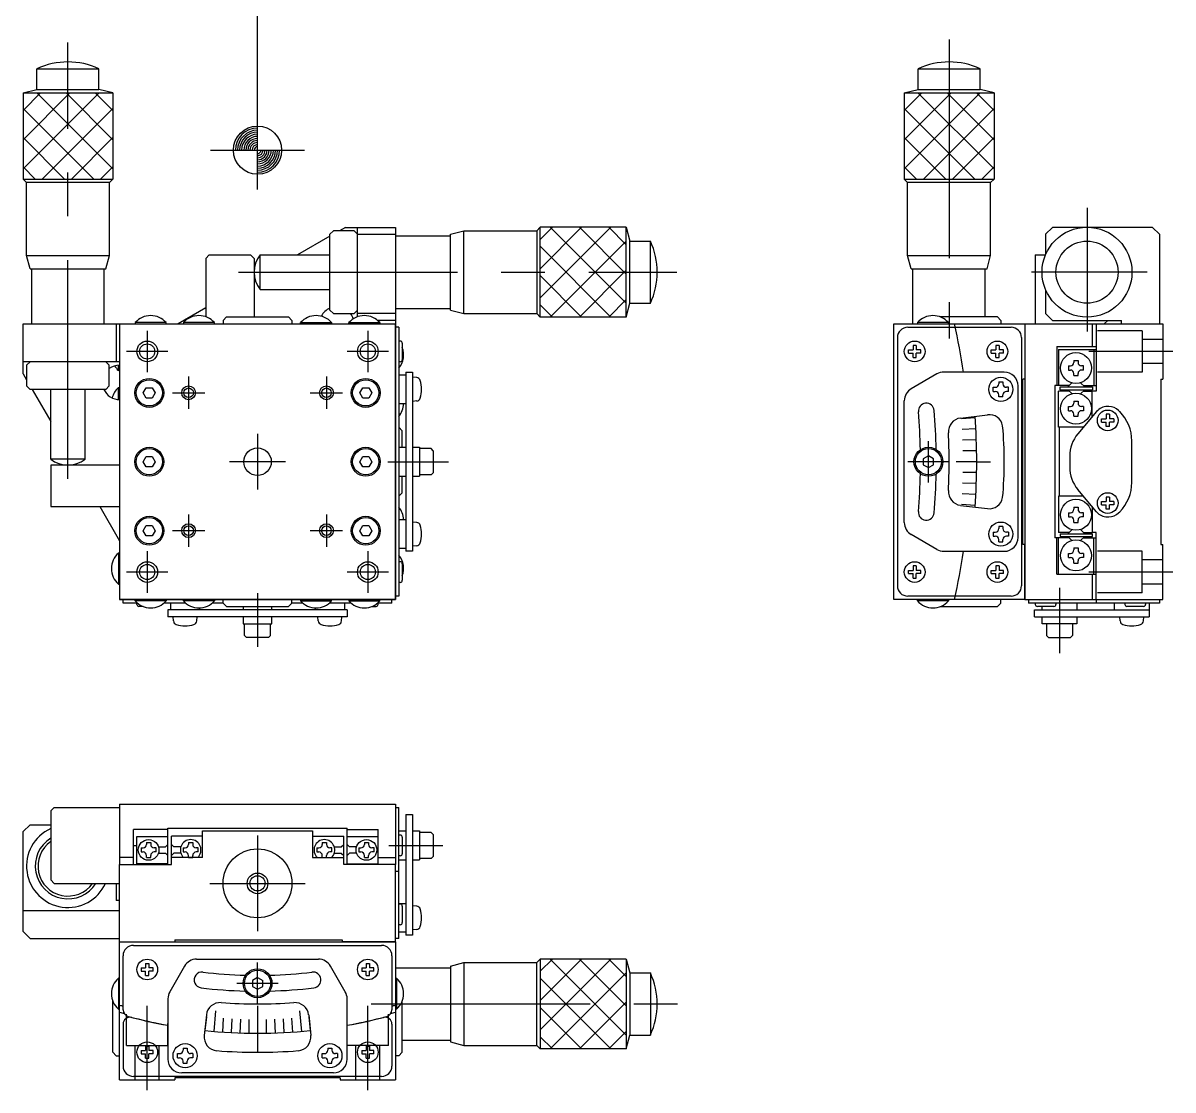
# Model space of a CAD drawing. Extents: x 361 to 615, y 544 to 782.
# Drawn here: x 447.9 to 614.8, y 544.5 to 699.3 of the extents above; entities that cross this region are included whole.
import ezdxf

# ---------------------------------------------------------------- set-up
doc = ezdxf.new("R2010")
doc.units = 0
doc.linetypes.add('CENTER', pattern=[50.8, 31.75, -6.35, 6.35, -6.35])
doc.linetypes.add('DASHED', pattern=[19.05, 12.7, -6.35])
doc.layers.get('0').update_dxf_attribs({"linetype": 'CONTINUOUS'})
doc.layers.add('CENTER', color=1, linetype='CENTER')

msp = doc.modelspace()

# ---------------------------------------------------------------- linework, layer by layer
at = {"color": 7, "linetype": 'CONTINUOUS'}
for p, q in [((449.96, 692.63), (458.96, 692.63)), ((449.96, 689.63), (449.96, 692.63)), ((458.96, 689.63), (458.96, 692.63)), ((577.79, 692.63), (586.79, 692.63)), ((577.79, 689.63), (577.79, 692.63)), ((586.79, 689.63), (586.79, 692.63)), ((447.94, 689.13), (449.96, 689.63)), ((447.94, 689.13), (460.98, 689.13)), ((447.94, 689.13), (447.94, 676.63)), ((449.96, 689.63), (458.96, 689.63)), ((460.98, 689.13), (458.96, 689.63)), ((460.98, 689.13), (460.98, 676.63)), ((575.77, 689.13), (577.79, 689.63)), ((575.77, 689.13), (588.81, 689.13)), ((575.77, 689.13), (575.77, 676.63)), ((577.79, 689.63), (586.79, 689.63)), ((588.81, 689.13), (586.79, 689.63)), ((588.81, 689.13), (588.81, 676.63)), ((447.94, 676.63), (460.98, 676.63)), ((447.94, 676.63), (448.44, 676.13)), ((460.48, 676.13), (448.44, 676.13)), ((448.44, 665.57), (448.44, 676.13)), ((460.98, 676.63), (460.48, 676.13)), ((460.48, 665.57), (460.48, 676.13)), ((575.77, 676.63), (588.81, 676.63)), ((575.77, 676.63), (576.27, 676.13)), ((588.31, 676.13), (576.27, 676.13)), ((576.27, 665.57), (576.27, 676.13)), ((588.81, 676.63), (588.31, 676.13)), ((588.31, 665.57), (588.31, 676.13)), ((492.46, 668.63), (492.96, 669.13)), ((495.96, 669.13), (492.96, 669.13)), ((494.71, 669.63), (493.84, 669.13)), ((494.71, 669.63), (501.96, 669.63)), ((495.96, 669.13), (496.46, 668.63)), ((496.46, 656.66), (496.46, 669.63)), ((501.96, 669.63), (501.96, 615.63)), ((509.96, 668.63), (511.89, 669.15)), ((511.89, 669.15), (522.46, 669.15)), ((511.89, 657.12), (511.89, 669.12)), ((522.96, 669.65), (522.46, 669.15)), ((522.46, 669.15), (522.46, 657.12)), ((535.46, 669.65), (522.96, 669.65)), ((535.46, 669.65), (535.96, 667.63)), ((596.29, 668.63), (597.29, 669.63)), ((611.79, 669.63), (597.29, 669.63)), ((611.79, 669.63), (612.79, 668.63)), ((492.46, 668.34), (487.78, 665.63)), ((492.46, 657.63), (492.46, 668.63)), ((496.46, 668.63), (501.96, 668.63)), ((501.96, 668.38), (509.96, 668.38)), ((509.96, 657.63), (509.96, 668.63)), ((535.96, 658.63), (535.96, 667.63)), ((535.96, 667.63), (538.96, 667.63)), ((596.29, 668.63), (596.29, 665.68)), ((612.79, 668.63), (612.79, 655.63)), ((474.96, 665.63), (474.46, 665.13)), ((474.96, 665.63), (480.96, 665.63)), ((481.46, 665.13), (480.96, 665.63)), ((482.33, 665.63), (492.46, 665.63)), ((594.79, 665.63), (596.27, 665.63)), ((594.79, 665.63), (594.79, 655.63)), ((448.44, 665.57), (460.48, 665.57)), ((448.96, 663.63), (448.44, 665.57)), ((459.96, 663.63), (460.48, 665.57)), ((474.46, 665.13), (474.46, 656.66)), ((481.46, 665.13), (481.46, 656.63)), ((576.27, 665.57), (588.27, 665.57)), ((576.79, 663.63), (576.27, 665.57)), ((587.79, 663.63), (588.31, 665.57)), ((448.96, 663.63), (459.96, 663.63)), ((449.21, 655.63), (449.21, 663.63)), ((459.71, 655.63), (459.71, 663.63)), ((576.79, 663.63), (587.79, 663.63)), ((577.04, 655.63), (577.04, 663.63)), ((587.54, 656.63), (587.54, 663.63)), ((481.6, 662.07), (481.46, 661.99)), ((482.33, 660.63), (492.46, 660.63)), ((596.29, 660.59), (596.29, 657.13)), ((474.46, 657.94), (470.46, 655.63)), ((492.46, 657.63), (492.96, 657.13)), ((496.46, 657.63), (495.96, 657.13)), ((501.96, 657.88), (509.96, 657.88)), ((509.96, 657.63), (511.89, 657.12)), ((535.46, 656.62), (535.96, 658.63)), ((535.96, 658.63), (538.96, 658.63)), ((447.96, 648.38), (447.96, 655.63)), ((447.96, 655.63), (501.96, 655.63)), ((461.46, 655.63), (461.46, 650.13)), ((461.96, 655.63), (461.96, 615.63)), ((461.96, 655.63), (461.96, 615.63)), ((461.96, 655.63), (501.96, 655.63)), ((468.71, 655.82), (464.21, 655.82)), ((464.21, 655.82), (464.21, 655.63)), ((468.71, 655.63), (468.71, 655.82)), ((471.21, 655.82), (471.21, 655.63)), ((475.71, 655.82), (471.21, 655.82)), ((475.71, 655.63), (475.71, 655.82)), ((477.46, 656.63), (476.96, 656.13)), ((476.96, 656.13), (476.96, 655.63)), ((477.46, 656.63), (486.46, 656.63)), ((486.96, 656.13), (486.46, 656.63)), ((486.96, 656.13), (486.96, 655.63)), ((488.21, 655.82), (492.71, 655.82)), ((488.21, 655.63), (488.21, 655.82)), ((492.71, 655.82), (492.71, 655.63)), ((492.96, 657.13), (495.96, 657.13)), ((495.21, 655.63), (495.21, 655.82)), ((495.21, 655.82), (499.71, 655.82)), ((501.96, 657.13), (496.46, 657.13)), ((501.96, 656.13), (499.38, 656.13)), ((499.71, 655.82), (499.71, 655.63)), ((501.96, 615.63), (501.96, 655.63)), ((511.89, 657.12), (522.46, 657.12)), ((522.96, 656.62), (522.46, 657.12)), ((535.46, 656.62), (522.96, 656.62)), ((574.29, 615.63), (574.29, 655.63)), ((574.29, 655.63), (593.29, 655.63)), ((582.19, 655.82), (577.69, 655.82)), ((577.69, 655.82), (577.69, 655.63)), ((589.29, 656.63), (581.02, 656.63)), ((582.19, 655.63), (582.19, 655.82)), ((589.79, 656.13), (589.29, 656.63)), ((589.79, 656.13), (589.79, 655.63)), ((593.29, 655.63), (593.29, 647.62)), ((593.29, 655.63), (613.29, 655.63)), ((593.29, 655.63), (593.29, 615.63)), ((596.29, 657.13), (597.29, 656.13)), ((597.29, 656.13), (607.29, 656.13)), ((603.05, 655.63), (603.05, 652.33)), ((603.6, 655.63), (603.6, 645.88)), ((605.29, 656.13), (604.79, 655.63)), ((607.29, 655.63), (607.29, 656.13)), ((613.29, 655.63), (613.29, 647.63)), ((502.46, 655.13), (501.96, 655.13)), ((502.46, 655.13), (502.46, 616.13)), ((576.29, 655.13), (591.29, 655.13)), ((502.66, 653.13), (502.46, 653.13)), ((502.96, 652.83), (502.96, 650.43)), ((574.79, 653.63), (574.79, 617.63)), ((577.53, 652.51), (577.05, 652.51)), ((577.05, 652.51), (577.05, 651.87)), ((577.53, 652.51), (577.53, 651.87)), ((589.53, 652.51), (589.05, 652.51)), ((589.05, 652.51), (589.05, 651.87)), ((589.53, 652.51), (589.53, 651.87)), ((592.79, 653.63), (592.79, 617.63)), ((597.92, 652.33), (597.92, 646.68)), ((597.92, 652.33), (603.6, 652.33)), ((576.41, 651.39), (576.41, 651.87)), ((576.41, 651.87), (577.05, 651.87)), ((576.41, 651.39), (577.05, 651.39)), ((577.05, 650.75), (577.05, 651.39)), ((577.05, 650.75), (577.53, 650.75)), ((578.17, 651.87), (577.53, 651.87)), ((577.53, 650.75), (577.53, 651.39)), ((578.17, 651.39), (577.53, 651.39)), ((578.17, 651.39), (578.17, 651.87)), ((588.41, 651.39), (588.41, 651.87)), ((588.41, 651.87), (589.05, 651.87)), ((588.41, 651.39), (589.05, 651.39)), ((589.05, 650.75), (589.05, 651.39)), ((589.05, 650.75), (589.53, 650.75)), ((590.17, 651.87), (589.53, 651.87)), ((589.53, 650.75), (589.53, 651.39)), ((590.17, 651.39), (589.53, 651.39)), ((590.17, 651.39), (590.17, 651.87)), ((598.15, 651.93), (598.15, 646.68)), ((598.15, 651.93), (603.6, 651.93)), ((603.27, 651.93), (603.27, 646.68)), ((461.96, 650.13), (447.96, 650.13)), ((448.46, 649.63), (448.96, 650.13)), ((448.46, 649.63), (448.46, 646.63)), ((459.96, 650.13), (460.46, 649.63)), ((460.46, 646.63), (460.46, 649.63)), ((461.77, 648.88), (461.77, 649.63)), ((502.66, 650.13), (502.46, 650.13)), ((599.59, 649.53), (599.59, 648.93)), ((599.59, 649.53), (599.89, 649.53)), ((600.39, 650.33), (600.99, 650.33)), ((600.39, 650.33), (600.39, 650.03)), ((600.99, 650.33), (600.99, 650.03)), ((601.79, 649.53), (601.49, 649.53)), ((601.79, 648.93), (601.79, 649.53)), ((447.96, 648.38), (448.46, 647.52)), ((461.96, 648.88), (461.77, 648.88)), ((502.46, 648.23), (503.46, 648.23)), ((503.46, 648.63), (504.46, 648.63)), ((503.46, 648.63), (503.46, 622.63)), ((504.46, 648.63), (504.46, 622.63)), ((505.06, 647.83), (504.46, 647.88)), ((580.52, 648.37), (576.79, 646.21)), ((590.29, 648.63), (581.52, 648.63)), ((592.99, 623.63), (592.99, 647.63)), ((593.29, 647.62), (592.99, 647.62)), ((599.59, 648.93), (599.89, 648.93)), ((600.39, 648.13), (600.39, 648.43)), ((600.39, 648.13), (600.99, 648.13)), ((600.99, 648.13), (600.99, 648.43)), ((601.79, 648.93), (601.49, 648.93)), ((612.99, 647.63), (613.29, 647.63)), ((612.99, 647.63), (612.99, 623.63)), ((448.96, 646.13), (448.46, 646.63)), ((459.96, 646.13), (448.96, 646.13)), ((449.26, 646.13), (451.96, 641.46)), ((451.96, 636.01), (451.96, 646.13)), ((456.96, 636.01), (456.96, 646.13)), ((459.96, 646.13), (460.46, 646.63)), ((461.77, 644.64), (461.77, 646.38)), ((461.77, 646.38), (461.96, 646.38)), ((465.39, 645.62), (465.82, 646.37)), ((465.82, 644.87), (465.39, 645.62)), ((465.82, 646.37), (466.69, 646.37)), ((466.69, 646.37), (467.12, 645.62)), ((467.12, 645.62), (466.69, 644.87)), ((496.79, 645.62), (497.22, 646.37)), ((497.22, 644.87), (496.79, 645.62)), ((497.22, 646.37), (498.09, 646.37)), ((498.09, 646.37), (498.52, 645.62)), ((498.52, 645.62), (498.09, 644.87)), ((588.69, 645.83), (588.69, 646.43)), ((588.69, 646.43), (588.99, 646.43)), ((588.69, 645.83), (588.99, 645.83)), ((589.49, 647.23), (590.09, 647.23)), ((589.49, 647.23), (589.49, 646.93)), ((590.09, 647.23), (590.09, 646.93)), ((590.89, 646.43), (590.59, 646.43)), ((590.89, 645.83), (590.59, 645.83)), ((590.89, 645.83), (590.89, 646.43)), ((592.29, 624.63), (592.29, 646.63)), ((597.61, 646.68), (597.61, 624.58)), ((598.15, 646.68), (597.61, 646.68)), ((599.73, 646.68), (598.15, 646.68)), ((598.15, 640.63), (598.15, 645.88)), ((599.73, 645.88), (598.15, 645.88)), ((598.4, 646.08), (598.4, 646.48)), ((598.4, 646.48), (603.1, 646.48)), ((598.4, 646.08), (603.1, 646.08)), ((599.53, 646.48), (600.11, 647.06)), ((599.53, 646.08), (600.11, 645.51)), ((601.36, 647.09), (601.96, 646.48)), ((601.96, 646.08), (601.36, 645.48)), ((601.76, 646.68), (603.6, 646.68)), ((601.76, 645.88), (603.05, 645.88)), ((603.05, 642.16), (603.05, 645.88)), ((603.6, 645.88), (603.05, 645.88)), ((603.1, 646.48), (603.1, 646.08)), ((466.69, 644.87), (465.82, 644.87)), ((498.09, 644.87), (497.22, 644.87)), ((503.46, 644.03), (502.46, 644.03)), ((505.05, 644.44), (504.46, 644.38)), ((575.79, 626.79), (575.79, 644.48)), ((589.49, 645.03), (589.49, 645.33)), ((590.09, 645.03), (589.49, 645.03)), ((590.09, 645.03), (590.09, 645.33)), ((600.39, 644.43), (600.99, 644.43)), ((600.39, 644.43), (600.39, 644.13)), ((600.99, 644.43), (600.99, 644.13)), ((583.94, 641.97), (587.84, 642.45)), ((599.59, 643.03), (599.59, 643.63)), ((599.59, 643.63), (599.89, 643.63)), ((599.59, 643.03), (599.89, 643.03)), ((600.39, 642.23), (600.39, 642.53)), ((603.69, 642.92), (600.96, 639.67)), ((600.99, 642.23), (600.99, 642.53)), ((601.79, 643.63), (601.49, 643.63)), ((601.79, 643.03), (601.49, 643.03)), ((601.79, 643.63), (601.79, 643.03)), ((605.53, 642.51), (605.05, 642.51)), ((605.05, 642.51), (605.05, 641.87)), ((605.46, 643.63), (605.22, 643.63)), ((605.53, 642.51), (605.53, 641.87)), ((607.03, 642.89), (606.87, 643.05)), ((502.46, 640.63), (502.96, 640.13)), ((601.77, 640.63), (598.15, 640.63)), ((598.29, 630.63), (598.29, 640.63)), ((600.39, 642.23), (600.99, 642.23)), ((604.41, 641.39), (604.41, 641.87)), ((604.41, 641.87), (605.05, 641.87)), ((604.41, 641.39), (605.05, 641.39)), ((605.05, 640.75), (605.05, 641.39)), ((605.53, 640.75), (605.05, 640.75)), ((606.17, 641.87), (605.53, 641.87)), ((606.17, 641.39), (605.53, 641.39)), ((605.53, 640.75), (605.53, 641.39)), ((606.17, 641.87), (606.17, 641.39)), ((502.96, 637.73), (502.96, 640.13)), ((502.46, 637.73), (503.46, 637.73)), ((504.46, 637.73), (505.46, 637.73)), ((505.46, 637.73), (505.46, 633.53)), ((507.16, 637.53), (505.46, 637.53)), ((507.46, 637.23), (507.16, 637.53)), ((608.79, 632.62), (608.79, 638.65)), ((465.39, 635.63), (465.82, 636.38)), ((465.82, 634.88), (465.39, 635.63)), ((465.82, 636.38), (466.69, 636.38)), ((466.69, 636.38), (467.12, 635.63)), ((467.12, 635.63), (466.69, 634.88)), ((496.79, 635.63), (497.22, 636.38)), ((497.22, 634.88), (496.79, 635.63)), ((497.22, 636.38), (498.09, 636.38)), ((498.09, 636.38), (498.52, 635.63)), ((498.52, 635.63), (498.09, 634.88)), ((507.46, 637.23), (507.46, 634.03)), ((579.29, 636.5), (578.54, 636.07)), ((578.54, 636.07), (578.54, 635.2)), ((580.04, 636.07), (579.29, 636.5)), ((580.04, 635.2), (580.04, 636.07)), ((599.79, 636.45), (599.79, 634.82)), ((451.96, 635.13), (451.96, 629.12)), ((461.96, 635.12), (451.96, 635.12)), ((466.69, 634.88), (465.82, 634.88)), ((498.09, 634.88), (497.22, 634.88)), ((507.16, 633.73), (507.46, 634.03)), ((578.54, 635.2), (579.29, 634.77)), ((579.29, 634.77), (580.04, 635.2)), ((502.46, 633.53), (503.46, 633.53)), ((502.96, 631.13), (502.96, 633.53)), ((504.46, 633.53), (505.46, 633.53)), ((507.16, 633.73), (505.46, 633.73)), ((502.96, 631.13), (502.46, 630.63)), ((598.15, 630.63), (598.15, 625.38)), ((601.77, 630.63), (598.15, 630.63)), ((603.69, 628.35), (600.96, 631.6)), ((451.96, 629.12), (461.96, 629.12)), ((459.08, 629.12), (461.96, 624.13)), ((583.94, 629.3), (587.84, 628.82)), ((600.39, 629.03), (600.99, 629.03)), ((600.39, 629.03), (600.39, 628.73)), ((600.99, 629.03), (600.99, 628.73)), ((603.05, 629.11), (603.05, 625.38)), ((604.41, 629.39), (604.41, 629.87)), ((604.41, 629.87), (605.05, 629.87)), ((604.41, 629.39), (605.05, 629.39)), ((605.53, 630.51), (605.05, 630.51)), ((605.05, 630.51), (605.05, 629.87)), ((605.05, 628.75), (605.05, 629.39)), ((605.53, 630.51), (605.53, 629.87)), ((606.17, 629.87), (605.53, 629.87)), ((606.17, 629.39), (605.53, 629.39)), ((605.53, 628.75), (605.53, 629.39)), ((606.17, 629.87), (606.17, 629.39)), ((599.59, 628.23), (599.59, 627.63)), ((599.59, 628.23), (599.89, 628.23)), ((599.59, 627.63), (599.89, 627.63)), ((601.79, 628.23), (601.49, 628.23)), ((601.79, 627.63), (601.49, 627.63)), ((601.79, 627.63), (601.79, 628.23)), ((605.53, 628.75), (605.05, 628.75)), ((605.22, 627.63), (605.46, 627.63)), ((606.87, 628.22), (607.03, 628.38)), ((465.39, 625.62), (465.82, 626.37)), ((465.82, 624.87), (465.39, 625.62)), ((465.82, 626.37), (466.69, 626.37)), ((466.69, 626.37), (467.12, 625.62)), ((467.12, 625.62), (466.69, 624.87)), ((496.79, 625.62), (497.22, 626.37)), ((497.22, 624.87), (496.79, 625.62)), ((497.22, 626.37), (498.09, 626.37)), ((498.09, 626.37), (498.52, 625.62)), ((498.52, 625.62), (498.09, 624.87)), ((502.46, 627.23), (503.46, 627.23)), ((505.06, 626.83), (504.46, 626.88)), ((590.09, 626.23), (589.49, 626.23)), ((589.49, 626.23), (589.49, 625.93)), ((590.09, 626.23), (590.09, 625.93)), ((599.53, 625.18), (600.11, 625.76)), ((600.39, 626.83), (600.39, 627.13)), ((600.39, 626.83), (600.99, 626.83)), ((600.99, 626.83), (600.99, 627.13)), ((601.96, 625.18), (601.36, 625.79)), ((466.69, 624.87), (465.82, 624.87)), ((498.09, 624.87), (497.22, 624.87)), ((580.52, 622.9), (576.79, 625.06)), ((588.69, 625.43), (588.69, 624.83)), ((588.69, 625.43), (588.99, 625.43)), ((588.69, 624.83), (588.99, 624.83)), ((589.49, 624.03), (589.49, 624.33)), ((589.49, 624.03), (590.09, 624.03)), ((590.09, 624.03), (590.09, 624.33)), ((590.89, 625.43), (590.59, 625.43)), ((590.89, 624.83), (590.59, 624.83)), ((590.89, 625.43), (590.89, 624.83)), ((598.15, 624.58), (597.61, 624.58)), ((597.92, 619.33), (597.92, 624.58)), ((599.73, 625.38), (598.15, 625.38)), ((598.15, 619.33), (598.15, 624.58)), ((599.73, 624.58), (598.15, 624.58)), ((598.4, 625.18), (598.4, 624.78)), ((598.4, 625.18), (603.1, 625.18)), ((598.4, 624.78), (603.1, 624.78)), ((599.53, 624.78), (600.11, 624.21)), ((601.36, 624.18), (601.96, 624.78)), ((601.76, 625.38), (603.05, 625.38)), ((601.76, 624.58), (603.6, 624.58)), ((603.6, 625.38), (603.05, 625.38)), ((603.1, 624.78), (603.1, 625.18)), ((603.27, 619.33), (603.27, 624.58)), ((603.6, 615.63), (603.6, 625.38)), ((461.96, 622.38), (461.77, 622.38)), ((461.77, 622.38), (461.77, 617.88)), ((503.46, 623.03), (502.46, 623.03)), ((504.46, 622.63), (503.46, 622.63)), ((505.05, 623.44), (504.46, 623.38)), ((581.52, 622.63), (590.29, 622.63)), ((593.29, 623.62), (592.99, 623.62)), ((593.29, 615.63), (593.29, 623.62)), ((599.59, 621.73), (599.59, 622.33)), ((599.59, 622.33), (599.89, 622.33)), ((600.39, 623.13), (600.99, 623.13)), ((600.39, 623.13), (600.39, 622.83)), ((600.99, 623.13), (600.99, 622.83)), ((601.79, 622.33), (601.49, 622.33)), ((601.79, 622.33), (601.79, 621.73)), ((612.99, 623.63), (613.29, 623.63)), ((613.29, 615.63), (613.29, 623.63)), ((502.66, 621.13), (502.46, 621.13)), ((502.96, 620.83), (502.96, 618.43)), ((599.59, 621.73), (599.89, 621.73)), ((600.39, 620.93), (600.39, 621.23)), ((600.39, 620.93), (600.99, 620.93)), ((600.99, 620.93), (600.99, 621.23)), ((601.79, 621.73), (601.49, 621.73)), ((576.41, 619.39), (576.41, 619.87)), ((576.41, 619.87), (577.05, 619.87)), ((576.41, 619.39), (577.05, 619.39)), ((577.53, 620.51), (577.05, 620.51)), ((577.05, 620.51), (577.05, 619.87)), ((577.05, 618.75), (577.05, 619.39)), ((577.53, 620.51), (577.53, 619.87)), ((578.17, 619.87), (577.53, 619.87)), ((577.53, 618.75), (577.53, 619.39)), ((578.17, 619.39), (577.53, 619.39)), ((578.17, 619.39), (578.17, 619.87)), ((588.41, 619.39), (588.41, 619.87)), ((588.41, 619.87), (589.05, 619.87)), ((588.41, 619.39), (589.05, 619.39)), ((589.53, 620.51), (589.05, 620.51)), ((589.05, 620.51), (589.05, 619.87)), ((589.05, 618.75), (589.05, 619.39)), ((589.53, 620.51), (589.53, 619.87)), ((590.17, 619.87), (589.53, 619.87)), ((589.53, 618.75), (589.53, 619.39)), ((590.17, 619.39), (589.53, 619.39)), ((590.17, 619.39), (590.17, 619.87)), ((597.92, 619.33), (603.6, 619.33)), ((603.05, 619.33), (603.05, 615.63)), ((461.77, 617.88), (461.96, 617.88)), ((502.66, 618.13), (502.46, 618.13)), ((577.05, 618.75), (577.53, 618.75)), ((589.05, 618.75), (589.53, 618.75)), ((461.96, 615.63), (501.96, 615.63)), ((501.96, 615.63), (461.96, 615.63)), ((462.46, 615.13), (462.46, 615.63)), ((464.21, 615.45), (464.21, 615.63)), ((468.71, 615.63), (468.71, 615.45)), ((471.21, 615.45), (471.21, 615.63)), ((475.71, 615.63), (475.71, 615.45)), ((476.96, 615.13), (476.96, 615.63)), ((486.96, 615.13), (486.96, 615.63)), ((488.21, 615.63), (488.21, 615.45)), ((492.71, 615.45), (492.71, 615.63)), ((495.21, 615.63), (495.21, 615.45)), ((499.71, 615.45), (499.71, 615.63)), ((501.46, 615.13), (501.46, 615.63)), ((502.46, 616.13), (501.96, 616.13)), ((593.29, 615.63), (574.29, 615.63)), ((591.29, 616.13), (576.29, 616.13)), ((577.69, 615.45), (577.69, 615.63)), ((582.19, 615.63), (582.19, 615.45)), ((589.79, 615.13), (589.79, 615.63)), ((593.29, 615.63), (613.29, 615.63)), ((593.79, 615.63), (593.79, 615.13)), ((603.69, 615.13), (603.69, 615.63)), ((612.79, 615.63), (612.79, 615.13)), ((464.53, 615.13), (462.46, 615.13)), ((468.71, 615.45), (464.21, 615.45)), ((464.46, 614.93), (464.46, 615.13)), ((465.38, 614.63), (464.76, 614.63)), ((471.53, 615.13), (468.38, 615.13)), ((494.96, 614.13), (468.96, 614.13)), ((468.96, 614.13), (468.96, 613.13)), ((469.36, 615.13), (469.36, 614.13)), ((475.71, 615.45), (471.21, 615.45)), ((473.56, 614.13), (473.56, 614.44)), ((476.96, 615.13), (475.38, 615.13)), ((477.46, 614.63), (476.96, 615.13)), ((477.46, 614.63), (481.96, 614.63)), ((479.86, 614.63), (479.86, 614.13)), ((481.96, 614.63), (486.46, 614.63)), ((484.06, 614.13), (484.06, 614.63)), ((486.96, 615.13), (486.46, 614.63)), ((488.53, 615.13), (486.96, 615.13)), ((488.21, 615.45), (492.71, 615.45)), ((490.36, 614.13), (490.36, 614.43)), ((495.53, 615.13), (492.38, 615.13)), ((494.56, 615.13), (494.56, 614.13)), ((494.96, 614.13), (494.96, 613.13)), ((495.21, 615.45), (499.71, 615.45)), ((498.53, 614.63), (499.16, 614.63)), ((501.46, 615.13), (499.38, 615.13)), ((499.46, 614.93), (499.46, 615.13)), ((582.19, 615.45), (577.69, 615.45)), ((581.02, 614.63), (589.29, 614.63)), ((589.79, 615.13), (589.29, 614.63)), ((612.79, 615.13), (593.79, 615.13)), ((594.69, 613.13), (594.69, 614.13)), ((594.69, 614.13), (611.29, 614.13)), ((594.79, 615.13), (594.79, 614.93)), ((597.49, 614.63), (595.09, 614.63)), ((595.79, 614.13), (595.79, 614.63)), ((597.79, 615.13), (597.79, 614.93)), ((600.79, 615.13), (600.79, 614.13)), ((606.29, 614.13), (606.29, 615.13)), ((607.79, 615.13), (607.79, 614.93)), ((610.49, 614.63), (608.09, 614.63)), ((610.79, 615.13), (610.79, 614.93)), ((611.29, 615.13), (611.29, 614.13)), ((611.29, 614.13), (611.29, 613.13)), ((494.96, 613.13), (468.96, 613.13)), ((469.76, 612.53), (469.71, 613.13)), ((473.16, 612.54), (473.21, 613.13)), ((479.86, 613.13), (479.86, 612.13)), ((484.06, 612.13), (484.06, 613.13)), ((490.76, 612.54), (490.71, 613.13)), ((494.15, 612.53), (494.21, 613.13)), ((594.69, 613.13), (611.29, 613.13)), ((595.79, 612.13), (595.79, 613.13)), ((600.79, 613.13), (600.79, 612.13)), ((607.09, 612.53), (607.04, 613.13)), ((610.49, 612.54), (610.54, 613.13)), ((479.86, 612.13), (484.06, 612.13)), ((480.06, 610.43), (480.06, 612.13)), ((483.86, 610.43), (483.86, 612.13)), ((600.79, 612.13), (595.79, 612.13)), ((596.39, 612.13), (596.39, 610.43)), ((600.19, 612.13), (600.19, 610.43)), ((480.06, 610.43), (480.36, 610.13)), ((483.56, 610.13), (480.36, 610.13)), ((483.56, 610.13), (483.86, 610.43)), ((596.69, 610.13), (596.39, 610.43)), ((596.69, 610.13), (599.89, 610.13)), ((600.19, 610.43), (599.89, 610.13)), ((461.96, 585.96), (501.96, 585.96)), ((461.96, 585.96), (461.96, 577.18)), ((501.96, 585.96), (501.96, 577.18)), ((452.46, 585.46), (451.96, 584.96)), ((451.96, 584.96), (451.96, 574.96)), ((452.46, 585.46), (461.96, 585.46)), ((501.96, 585.46), (502.46, 585.46)), ((502.46, 566.46), (502.46, 585.46)), ((503.46, 584.46), (503.46, 566.96)), ((503.46, 584.46), (504.46, 584.46)), ((504.46, 584.46), (504.46, 566.96)), ((448.96, 582.96), (447.96, 581.96)), ((448.96, 582.96), (451.96, 582.96)), ((468.96, 582.29), (463.96, 582.29)), ((463.96, 577.18), (463.96, 582.29)), ((468.96, 577.18), (468.96, 582.47)), ((468.96, 582.47), (494.96, 582.47)), ((494.96, 577.18), (494.96, 582.47)), ((494.96, 582.29), (499.46, 582.29)), ((499.46, 577.18), (499.46, 582.29)), ((447.96, 567.46), (447.96, 581.96)), ((464.46, 581.28), (468.96, 581.28)), ((464.46, 577.18), (464.46, 581.28)), ((469.46, 577.18), (469.46, 581.29)), ((473.96, 581.29), (469.46, 581.29)), ((473.96, 582.08), (489.96, 582.08)), ((473.96, 578.21), (473.96, 582.08)), ((489.96, 582.08), (489.96, 578.21)), ((489.96, 581.29), (494.46, 581.29)), ((494.46, 577.18), (494.46, 581.29)), ((494.96, 581.28), (499.46, 581.28)), ((502.46, 582.06), (503.46, 582.06)), ((502.66, 581.46), (502.46, 581.46)), ((502.96, 581.16), (502.96, 578.76)), ((504.46, 582.06), (505.46, 582.06)), ((505.46, 582.06), (505.46, 577.86)), ((507.16, 581.86), (505.46, 581.86)), ((507.46, 581.56), (507.16, 581.86)), ((507.46, 581.56), (507.46, 578.36)), ((463.96, 579.96), (464.46, 579.96)), ((465.06, 579.61), (465.06, 579.01)), ((465.06, 579.61), (465.36, 579.61)), ((465.06, 579.01), (465.36, 579.01)), ((465.86, 580.41), (466.46, 580.41)), ((465.86, 580.41), (465.86, 580.11)), ((466.46, 580.41), (466.46, 580.11)), ((467.26, 579.61), (466.96, 579.61)), ((467.26, 579.01), (466.96, 579.01)), ((467.26, 579.01), (467.26, 579.61)), ((467.59, 579.76), (468.6, 579.76)), ((468.6, 579.76), (468.96, 580.12)), ((469.82, 579.76), (469.46, 580.12)), ((470.83, 579.76), (469.82, 579.76)), ((471.16, 579.61), (471.16, 579.01)), ((471.16, 579.61), (471.46, 579.61)), ((471.16, 579.01), (471.46, 579.01)), ((471.96, 580.41), (472.56, 580.41)), ((471.96, 580.41), (471.96, 580.11)), ((472.56, 580.41), (472.56, 580.11)), ((473.36, 579.61), (473.06, 579.61)), ((473.36, 579.01), (473.06, 579.01)), ((473.36, 579.01), (473.36, 579.61)), ((490.56, 579.61), (490.56, 579.01)), ((490.56, 579.61), (490.86, 579.61)), ((490.56, 579.01), (490.86, 579.01)), ((491.36, 580.41), (491.96, 580.41)), ((491.36, 580.41), (491.36, 580.11)), ((491.96, 580.41), (491.96, 580.11)), ((492.76, 579.61), (492.46, 579.61)), ((492.76, 579.01), (492.46, 579.01)), ((492.76, 579.01), (492.76, 579.61)), ((493.09, 579.76), (494.1, 579.76)), ((494.1, 579.76), (494.46, 580.12)), ((495.32, 579.76), (494.96, 580.12)), ((496.33, 579.76), (495.32, 579.76)), ((496.66, 579.61), (496.66, 579.01)), ((496.66, 579.61), (496.96, 579.61)), ((496.66, 579.01), (496.96, 579.01)), ((497.46, 580.41), (498.06, 580.41)), ((497.46, 580.41), (497.46, 580.11)), ((498.06, 580.41), (498.06, 580.11)), ((498.86, 579.61), (498.56, 579.61)), ((498.86, 579.01), (498.56, 579.01)), ((498.86, 579.01), (498.86, 579.61)), ((463.96, 578.21), (461.96, 578.21)), ((468.96, 577.28), (464.46, 577.28)), ((465.86, 578.21), (465.86, 578.51)), ((465.86, 578.21), (466.46, 578.21)), ((466.46, 578.21), (466.46, 578.51)), ((467.59, 578.86), (468.6, 578.86)), ((468.6, 578.86), (468.96, 578.5)), ((469.82, 578.86), (469.46, 578.5)), ((473.96, 578.21), (469.46, 578.21)), ((470.83, 578.86), (469.82, 578.86)), ((471.96, 578.21), (471.96, 578.51)), ((471.96, 578.21), (472.56, 578.21)), ((472.56, 578.21), (472.56, 578.51)), ((489.96, 578.21), (494.46, 578.21)), ((491.36, 578.21), (491.36, 578.51)), ((491.36, 578.21), (491.96, 578.21)), ((491.96, 578.21), (491.96, 578.51)), ((493.09, 578.86), (494.1, 578.86)), ((494.1, 578.86), (494.46, 578.5)), ((495.32, 578.86), (494.96, 578.5)), ((494.96, 577.28), (499.46, 577.28)), ((496.33, 578.86), (495.32, 578.86)), ((497.46, 578.21), (497.46, 578.51)), ((497.46, 578.21), (498.06, 578.21)), ((498.06, 578.21), (498.06, 578.51)), ((499.46, 578.21), (501.96, 578.21)), ((502.66, 578.46), (502.46, 578.46)), ((502.46, 577.86), (503.46, 577.86)), ((504.46, 577.86), (505.46, 577.86)), ((507.16, 578.06), (505.46, 578.06)), ((507.16, 578.06), (507.46, 578.36)), ((461.96, 577.18), (469.46, 577.18)), ((461.96, 565.96), (461.96, 577.18)), ((501.96, 577.18), (494.46, 577.18)), ((501.96, 565.96), (501.96, 577.18)), ((502.46, 576.18), (501.96, 576.18)), ((452.46, 574.46), (451.96, 574.96)), ((452.46, 574.46), (461.96, 574.46)), ((461.46, 574.46), (461.46, 571.96)), ((461.96, 571.96), (461.46, 571.96)), ((502.46, 571.56), (503.46, 571.56)), ((502.66, 571.46), (502.46, 571.46)), ((502.96, 571.16), (502.96, 568.76)), ((505.06, 571.15), (504.46, 571.21)), ((461.96, 570.46), (447.96, 570.46)), ((447.96, 567.46), (448.96, 566.46)), ((502.66, 568.46), (502.46, 568.46)), ((503.46, 567.36), (502.46, 567.36)), ((505.05, 567.76), (504.46, 567.71)), ((448.96, 566.46), (461.96, 566.46)), ((461.96, 565.96), (469.96, 565.96)), ((461.96, 545.96), (461.96, 565.96)), ((461.96, 565.96), (501.96, 565.96)), ((469.96, 566.26), (469.96, 565.96)), ((469.96, 566.26), (494.26, 566.26)), ((494.26, 566.26), (494.26, 565.96)), ((501.96, 565.96), (494.26, 565.96)), ((502.46, 566.46), (501.96, 566.46)), ((501.96, 565.96), (501.96, 545.96)), ((504.46, 566.96), (503.46, 566.96)), ((462.46, 556.12), (462.46, 563.96)), ((463.96, 565.46), (499.96, 565.46)), ((501.46, 563.96), (501.46, 556.12)), ((465.72, 562.84), (466.2, 562.84)), ((465.72, 562.84), (465.72, 562.2)), ((466.2, 562.84), (466.2, 562.2)), ((471.38, 562.46), (469.23, 558.72)), ((473.11, 563.46), (490.8, 563.46)), ((494.69, 558.72), (492.53, 562.46)), ((497.72, 562.84), (498.2, 562.84)), ((497.72, 562.84), (497.72, 562.2)), ((498.2, 562.84), (498.2, 562.2)), ((501.96, 562.21), (509.96, 562.21)), ((509.96, 562.46), (511.89, 562.97)), ((509.96, 562.46), (509.96, 551.46)), ((511.89, 562.97), (511.89, 550.97)), ((511.89, 562.97), (522.46, 562.97)), ((522.96, 563.47), (522.46, 562.97)), ((522.46, 550.94), (522.46, 562.97)), ((535.46, 563.47), (522.96, 563.47)), ((535.46, 563.47), (535.96, 561.46)), ((461.77, 560.71), (461.77, 556.21)), ((461.96, 560.71), (461.77, 560.71)), ((465.08, 562.2), (465.08, 561.72)), ((465.08, 562.2), (465.72, 562.2)), ((465.08, 561.72), (465.72, 561.72)), ((465.72, 561.08), (465.72, 561.72)), ((465.72, 561.08), (466.2, 561.08)), ((466.84, 562.2), (466.2, 562.2)), ((466.84, 561.72), (466.2, 561.72)), ((466.2, 561.08), (466.2, 561.72)), ((466.84, 561.72), (466.84, 562.2)), ((481.96, 560.82), (481.21, 560.39)), ((481.96, 560.82), (482.71, 560.39)), ((497.08, 562.2), (497.08, 561.72)), ((497.08, 562.2), (497.72, 562.2)), ((497.08, 561.72), (497.72, 561.72)), ((497.72, 561.08), (497.72, 561.72)), ((497.72, 561.08), (498.2, 561.08)), ((498.84, 562.2), (498.2, 562.2)), ((498.84, 561.72), (498.2, 561.72)), ((498.2, 561.08), (498.2, 561.72)), ((498.84, 561.72), (498.84, 562.2)), ((501.96, 560.71), (502.14, 560.71)), ((502.14, 560.71), (502.14, 556.21)), ((535.96, 561.46), (538.96, 561.46)), ((535.96, 561.46), (535.96, 552.46)), ((481.21, 560.39), (481.21, 559.52)), ((481.21, 559.52), (481.96, 559.09)), ((481.96, 559.09), (482.71, 559.52)), ((482.71, 559.52), (482.71, 560.39)), ((460.96, 549.96), (460.96, 557.38)), ((468.96, 557.72), (468.96, 548.96)), ((494.96, 548.96), (494.96, 557.72)), ((502.96, 549.96), (502.96, 557.38)), ((461.77, 556.21), (461.96, 556.21)), ((502.14, 556.21), (501.96, 556.21)), ((462.46, 554.04), (462.46, 547.96)), ((474.54, 555.37), (474.23, 552.39)), ((489.38, 555.37), (489.69, 552.39)), ((501.46, 554.04), (501.46, 547.96)), ((535.46, 550.44), (535.96, 552.46)), ((535.96, 552.46), (538.96, 552.46)), ((465.72, 550.84), (466.2, 550.84)), ((465.72, 550.84), (465.72, 550.2)), ((466.2, 550.84), (466.2, 550.2)), ((471.16, 550.56), (471.76, 550.56)), ((471.16, 550.56), (471.16, 550.26)), ((471.76, 550.56), (471.76, 550.26)), ((492.16, 550.56), (492.76, 550.56)), ((492.16, 550.56), (492.16, 550.26)), ((492.76, 550.56), (492.76, 550.26)), ((497.72, 550.84), (498.2, 550.84)), ((497.72, 550.84), (497.72, 550.2)), ((498.2, 550.84), (498.2, 550.2)), ((502.96, 551.71), (509.96, 551.71)), ((509.96, 551.46), (511.89, 550.94)), ((511.89, 550.94), (522.46, 550.94)), ((522.96, 550.44), (522.46, 550.94)), ((461.46, 549.46), (460.96, 549.96)), ((461.46, 549.46), (461.96, 549.46)), ((465.08, 550.2), (465.08, 549.72)), ((465.08, 550.2), (465.72, 550.2)), ((465.08, 549.72), (465.72, 549.72)), ((465.72, 549.08), (465.72, 549.72)), ((465.72, 549.08), (466.2, 549.08)), ((466.84, 550.2), (466.2, 550.2)), ((466.84, 549.72), (466.2, 549.72)), ((466.2, 549.08), (466.2, 549.72)), ((466.84, 549.72), (466.84, 550.2)), ((470.36, 549.16), (470.36, 549.76)), ((470.36, 549.76), (470.66, 549.76)), ((470.36, 549.16), (470.66, 549.16)), ((472.56, 549.76), (472.26, 549.76)), ((472.56, 549.16), (472.26, 549.16)), ((472.56, 549.76), (472.56, 549.16)), ((491.36, 549.16), (491.36, 549.76)), ((491.36, 549.76), (491.66, 549.76)), ((491.36, 549.16), (491.66, 549.16)), ((493.56, 549.76), (493.26, 549.76)), ((493.56, 549.16), (493.26, 549.16)), ((493.56, 549.76), (493.56, 549.16)), ((497.08, 550.2), (497.08, 549.72)), ((497.08, 550.2), (497.72, 550.2)), ((497.08, 549.72), (497.72, 549.72)), ((497.72, 549.08), (497.72, 549.72)), ((497.72, 549.08), (498.2, 549.08)), ((498.84, 550.2), (498.2, 550.2)), ((498.84, 549.72), (498.2, 549.72)), ((498.2, 549.08), (498.2, 549.72)), ((498.84, 549.72), (498.84, 550.2)), ((502.46, 549.46), (501.96, 549.46)), ((502.46, 549.46), (502.96, 549.96)), ((535.46, 550.44), (522.96, 550.44)), ((471.16, 548.36), (471.16, 548.66)), ((471.16, 548.36), (471.76, 548.36)), ((471.76, 548.36), (471.76, 548.66)), ((492.16, 548.36), (492.16, 548.66)), ((492.16, 548.36), (492.76, 548.36)), ((492.76, 548.36), (492.76, 548.66)), ((461.96, 545.96), (469.96, 545.96)), ((499.96, 546.46), (463.96, 546.46)), ((493.96, 546.26), (469.96, 546.26)), ((469.96, 546.26), (469.96, 545.96)), ((492.96, 546.96), (470.96, 546.96)), ((493.96, 546.26), (493.96, 545.96)), ((493.96, 545.96), (501.96, 545.96))]:
    msp.add_line(p, q, dxfattribs=at)
at = {"color": 3, "linetype": 'CONTINUOUS'}
for p, q in [((447.94, 678.1), (458.97, 689.13)), ((447.94, 682.34), (454.73, 689.13)), ((447.94, 686.59), (450.49, 689.13)), ((449.94, 689.13), (460.98, 678.1)), ((454.19, 689.13), (460.98, 682.34)), ((458.43, 689.13), (460.98, 686.59)), ((575.77, 678.1), (586.8, 689.13)), ((575.77, 682.34), (582.56, 689.13)), ((575.77, 686.59), (578.32, 689.13)), ((577.77, 689.13), (588.81, 678.1)), ((582.02, 689.13), (588.81, 682.34)), ((586.26, 689.13), (588.81, 686.59)), ((447.94, 686.89), (458.2, 676.63)), ((450.71, 676.63), (460.98, 686.89)), ((575.77, 686.89), (586.03, 676.63)), ((578.55, 676.63), (588.81, 686.89)), ((447.94, 682.65), (453.96, 676.63)), ((454.96, 676.63), (460.98, 682.65)), ((575.77, 682.65), (581.79, 676.63)), ((582.79, 676.63), (588.81, 682.65)), ((447.94, 678.41), (449.71, 676.63)), ((459.2, 676.63), (460.98, 678.41)), ((575.77, 678.41), (577.55, 676.63)), ((587.03, 676.63), (588.81, 678.41)), ((522.96, 656.62), (522.96, 669.65)), ((533.22, 669.65), (522.96, 659.39)), ((528.98, 669.65), (522.96, 663.63)), ((524.73, 669.65), (522.96, 667.88)), ((524.43, 669.65), (535.46, 658.62)), ((528.67, 669.65), (535.46, 662.86)), ((532.91, 669.65), (535.46, 667.11)), ((535.46, 656.62), (535.46, 669.65)), ((535.46, 667.65), (524.43, 656.62)), ((538.96, 658.63), (538.96, 667.63)), ((482.33, 660.63), (482.33, 665.63)), ((522.96, 666.88), (533.22, 656.62)), ((522.96, 662.63), (528.98, 656.62)), ((535.46, 663.41), (528.67, 656.62)), ((535.46, 659.16), (532.91, 656.62)), ((522.96, 658.39), (524.73, 656.62)), ((610.29, 654.63), (603.82, 654.63)), ((610.29, 654.63), (610.29, 648.63)), ((613.29, 653.38), (610.29, 653.38)), ((613.29, 649.88), (610.29, 649.88)), ((610.29, 648.63), (603.82, 648.63)), ((586.07, 641.98), (584.07, 641.84)), ((586.16, 640.4), (584.17, 640.29)), ((586.23, 638.81), (584.23, 638.74)), ((456.96, 636.01), (451.96, 636.01)), ((586.29, 635.63), (583.29, 635.63)), ((586.28, 637.22), (584.28, 637.19)), ((586.29, 635.63), (588.29, 635.63)), ((586.28, 634.05), (584.28, 634.08)), ((586.23, 632.46), (584.23, 632.53)), ((586.16, 630.87), (584.17, 630.98)), ((586.07, 629.29), (584.07, 629.43)), ((610.29, 622.63), (603.82, 622.63)), ((610.29, 616.63), (610.29, 622.63)), ((613.29, 621.38), (610.29, 621.38)), ((613.29, 617.88), (610.29, 617.88)), ((610.29, 616.63), (603.82, 616.63)), ((522.96, 563.47), (522.96, 550.44)), ((522.96, 561.7), (524.73, 563.47)), ((522.96, 557.46), (528.98, 563.47)), ((522.96, 553.21), (533.22, 563.47)), ((535.46, 552.44), (524.43, 563.47)), ((535.46, 556.68), (528.67, 563.47)), ((535.46, 560.93), (532.91, 563.47)), ((535.46, 563.47), (535.46, 550.44)), ((533.22, 550.44), (522.96, 560.7)), ((524.43, 550.44), (535.46, 561.47)), ((538.96, 561.46), (538.96, 552.46)), ((528.67, 550.44), (535.46, 557.23)), ((475.86, 555.97), (475.6, 552.98)), ((481.96, 556.71), (481.96, 549.96)), ((488.06, 555.97), (488.32, 552.98)), ((528.98, 550.44), (522.96, 556.46)), ((474.54, 555.1), (474.33, 553.11)), ((477, 554.88), (476.87, 552.88)), ((478.24, 554.8), (478.14, 552.81)), ((479.48, 554.75), (479.41, 552.75)), ((480.72, 554.72), (480.68, 552.72)), ((483.2, 554.72), (483.23, 552.72)), ((484.44, 554.75), (484.51, 552.75)), ((485.67, 554.8), (485.78, 552.81)), ((486.91, 554.88), (487.05, 552.88)), ((489.38, 555.1), (489.59, 553.11)), ((524.73, 550.44), (522.96, 552.21)), ((532.91, 550.44), (535.46, 552.99))]:
    msp.add_line(p, q, dxfattribs=at)
at = {"color": 3, "linetype": 'DASHED'}
for p, q in [((462.96, 550.96), (462.96, 555.47)), ((468.96, 550.96), (468.96, 554.12)), ((494.96, 550.96), (494.96, 554.12)), ((500.96, 550.96), (500.96, 555.47)), ((462.96, 550.96), (468.96, 550.96)), ((464.21, 545.96), (464.21, 550.96)), ((467.71, 545.96), (467.71, 550.96)), ((500.96, 550.96), (494.96, 550.96)), ((496.21, 545.96), (496.21, 550.96)), ((499.71, 545.96), (499.71, 550.96))]:
    msp.add_line(p, q, dxfattribs=at)
at = {"color": 7, "linetype": 'CONTINUOUS'}
for centre, radius in [((481.96, 680.83), 3.5), ((602.29, 663.13), 6.52), ((602.29, 663.13), 4.5), ((465.96, 651.63), 1.1), ((497.96, 651.63), 1.1), ((577.29, 651.63), 1.5), ((589.29, 651.63), 1.5), ((600.69, 649.23), 2.25), ((466.26, 645.62), 2.1), ((466.26, 645.62), 1.9), ((497.66, 645.62), 2.1), ((497.66, 645.62), 1.9), ((589.79, 646.13), 1.75), ((600.69, 643.33), 2.25), ((605.29, 641.63), 1.5), ((466.26, 635.63), 2.1), ((466.26, 635.63), 1.9), ((481.96, 635.63), 2), ((497.66, 635.63), 2.1), ((497.66, 635.63), 1.9), ((579.29, 635.63), 2.1), ((579.29, 635.63), 1.9), ((605.29, 629.63), 1.5), ((600.69, 627.93), 2.25), ((466.26, 625.62), 2.1), ((466.26, 625.62), 1.9), ((497.66, 625.62), 2.1), ((497.66, 625.62), 1.9), ((589.79, 625.13), 1.75), ((600.69, 622.03), 2.25), ((465.96, 619.63), 1.1), ((497.96, 619.63), 1.1), ((577.29, 619.63), 1.5), ((589.29, 619.63), 1.5), ((466.16, 579.31), 1.5), ((497.76, 579.31), 1.5), ((481.96, 574.46), 5), ((481.96, 574.46), 1.1), ((465.96, 561.96), 1.5), ((497.96, 561.96), 1.5), ((481.96, 559.96), 2.1), ((481.96, 559.96), 1.9), ((465.96, 549.96), 1.5), ((471.46, 549.46), 1.75), ((492.46, 549.46), 1.75), ((497.96, 549.96), 1.5)]:
    msp.add_circle(centre, radius, dxfattribs=at)
at = {"color": 3, "linetype": 'CONTINUOUS'}
for centre, radius in [((465.96, 651.63), 1.5), ((497.96, 651.63), 1.5), ((471.96, 645.63), 1), ((471.96, 645.63), 0.7), ((491.96, 645.63), 1), ((491.96, 645.63), 0.7), ((471.96, 625.63), 1), ((471.96, 625.63), 0.7), ((491.96, 625.63), 1), ((491.96, 625.63), 0.7), ((465.96, 619.63), 1.5), ((497.96, 619.63), 1.5), ((481.96, 574.46), 1.5)]:
    msp.add_circle(centre, radius, dxfattribs=at)
at = {"color": 7, "linetype": 'CONTINUOUS'}
for centre, radius, start, end in [((454.46, 683.01), 10.62, 64.9423, 115.0577), ((582.29, 683.01), 10.62, 64.9423, 115.0577), ((481.96, 680.83), 3.2, 90, 180), ((481.96, 680.83), 2.9, 90, 180), ((481.96, 680.83), 2.6, 90, 180), ((481.96, 680.83), 2.3, 90, 180), ((481.96, 680.83), 2, 90, 180), ((481.96, 680.83), 1.7, 90, 180), ((481.96, 680.83), 1.4, 90, 180), ((481.96, 680.83), 1.1, 90, 180), ((481.96, 680.83), 0.8, 90, 180), ((481.96, 680.83), 0.5, 90, 180), ((481.96, 680.83), 0.5, 270, 0), ((481.96, 680.83), 0.8, 270, 0), ((481.96, 680.83), 1.1, 270, 0), ((481.96, 680.83), 1.4, 270, 0), ((481.96, 680.83), 1.7, 270, 0), ((481.96, 680.83), 2, 270, 0), ((481.96, 680.83), 2.3, 270, 0), ((481.96, 680.83), 2.6, 270, 0), ((481.96, 680.83), 2.9, 270, 0), ((481.96, 680.83), 3.2, 270, 0), ((529.33, 663.13), 10.62, 334.9423, 25.0577), ((485.46, 663.13), 4, 141.3178, 218.7225), ((493.46, 655.63), 2.5, 113.5782, 153.8182), ((466.46, 653.83), 3, 41.4096, 138.5904), ((473.46, 653.83), 3, 41.4096, 138.5904), ((490.46, 653.83), 3, 41.4096, 138.5904), ((497.46, 653.83), 3, 41.4096, 138.5904), ((493.46, 655.63), 2.5, 17.0189, 36.8699), ((579.94, 653.83), 3, 41.4096, 138.5904), ((494.29, 635.63), 91, 8.2132, 12.6961), ((576.29, 653.63), 1.5, 90, 180), ((591.29, 653.63), 1.5, 0, 90), ((502.66, 652.83), 0.3, 0, 90), ((500.16, 651.13), 3, 320.0554, 21.0394), ((461.96, 647.13), 2.5, 90, 126.8699), ((463.76, 651.13), 3, 212.4451, 228.5904), ((502.66, 650.43), 0.3, 270, 0), ((599.89, 650.03), 0.5, 270, 0), ((601.49, 650.03), 0.5, 180, 270), ((505.01, 647.25), 0.58, 16.5873, 85), ((501.26, 646.13), 4.5, 343.6123, 16.5873), ((581.52, 646.63), 2, 90, 120), ((590.29, 646.63), 2, 0, 90), ((599.89, 648.43), 0.5, 0, 90), ((601.49, 648.43), 0.5, 90, 180), ((461.96, 647.13), 2.5, 203.5782, 270), ((463.76, 644.13), 3, 131.4096, 165.3941), ((577.79, 644.48), 2, 120, 180), ((588.99, 646.93), 0.5, 270, 0), ((588.99, 645.33), 0.5, 0, 90), ((590.59, 646.93), 0.5, 180, 270), ((590.59, 645.33), 0.5, 90, 180), ((500.16, 644.13), 3, 320.0554, 358.0898), ((505, 645.03), 0.6, 275, 343.6123), ((578.97, 642.96), 1.15, 5, 185), ((599.89, 644.13), 0.5, 270, 0), ((601.49, 644.13), 0.5, 180, 270), ((495.29, 635.63), 82.85, 1.2068, 5), ((495.29, 635.63), 85.15, 1.1904, 5), ((588.09, 640.46), 2, 10.8263, 97), ((599.89, 642.53), 0.5, 0, 90), ((601.49, 642.53), 0.5, 90, 180), ((605.22, 641.63), 2, 90, 140), ((605.46, 641.63), 2, 45, 90), ((602.79, 638.65), 6, 0, 45), ((584.18, 639.98), 2, 97, 184.7958), ((495.29, 635.63), 91, 355.846, 4.154), ((533.29, 635.63), 57, 354.7631, 5.2369), ((495.29, 635.63), 87, 357.246, 2.754), ((604.79, 636.45), 5, 140, 180), ((454.46, 639.13), 4, 231.2775, 308.6822), ((604.79, 634.82), 5, 180, 220), ((495.29, 635.63), 82.85, 355, 358.7932), ((495.29, 635.63), 85.15, 355, 358.8096), ((602.79, 632.62), 6, 315, 0), ((584.18, 631.29), 2, 175.2042, 263), ((500.16, 627.13), 3, 1.9102, 39.9446), ((588.09, 630.81), 2, 263, 349.1737), ((578.97, 628.31), 1.15, 175, 355), ((599.89, 628.73), 0.5, 270, 0), ((599.89, 627.13), 0.5, 0, 90), ((601.49, 628.73), 0.5, 180, 270), ((601.49, 627.13), 0.5, 90, 180), ((605.22, 629.63), 2, 220, 270), ((605.46, 629.63), 2, 270, 315), ((505.01, 626.25), 0.58, 16.5873, 85), ((501.26, 625.13), 4.5, 343.6123, 16.5873), ((577.79, 626.79), 2, 180, 240), ((588.99, 625.93), 0.5, 270, 0), ((590.59, 625.93), 0.5, 180, 270), ((588.99, 624.33), 0.5, 0, 90), ((590.59, 624.33), 0.5, 90, 180), ((590.29, 624.63), 2, 270, 0), ((463.76, 620.13), 3, 131.4096, 228.5904), ((505, 624.03), 0.6, 275, 343.6123), ((581.52, 624.63), 2, 240, 270), ((494.29, 635.63), 91, 347.3039, 351.7868), ((599.89, 622.83), 0.5, 270, 0), ((601.49, 622.83), 0.5, 180, 270), ((500.16, 620.13), 3, 338.9606, 39.9446), ((502.66, 620.83), 0.3, 0, 90), ((599.89, 621.23), 0.5, 0, 90), ((601.49, 621.23), 0.5, 90, 180), ((502.66, 618.43), 0.3, 270, 0), ((576.29, 617.63), 1.5, 180, 270), ((591.29, 617.63), 1.5, 270, 0), ((466.46, 617.43), 3, 221.4096, 318.5904), ((464.76, 614.93), 0.3, 180, 270), ((473.46, 617.43), 3, 221.4096, 318.5904), ((490.46, 617.43), 3, 221.4096, 318.5904), ((497.46, 617.43), 3, 221.4096, 318.5904), ((499.16, 614.93), 0.3, 270, 0), ((579.94, 617.43), 3, 221.4096, 318.5904), ((595.09, 614.93), 0.3, 180, 270), ((597.49, 614.93), 0.3, 270, 0), ((608.09, 614.93), 0.3, 180, 270), ((610.49, 614.93), 0.3, 270, 0), ((470.34, 612.58), 0.58, 185, 253.4127), ((472.56, 612.59), 0.6, 286.3877, 355), ((491.36, 612.59), 0.6, 185, 253.6123), ((493.58, 612.58), 0.58, 286.5873, 355), ((607.67, 612.58), 0.58, 185, 253.4127), ((609.89, 612.59), 0.6, 286.3877, 355), ((471.46, 616.33), 4.5, 253.4127, 286.3877), ((492.46, 616.33), 4.5, 253.6123, 286.5873), ((608.79, 616.33), 4.5, 253.4127, 286.3877), ((454.46, 576.96), 6, 114.6243, 335.3757), ((454.46, 576.96), 4.75, 121.7569, 328.2432), ((472.26, 579.31), 1.5, 312.8694, 227.1306), ((491.66, 579.31), 1.5, 312.8694, 227.1306), ((502.66, 581.16), 0.3, 0, 90), ((465.36, 580.11), 0.5, 270, 0), ((465.36, 578.51), 0.5, 0, 90), ((466.96, 580.11), 0.5, 180, 270), ((466.96, 578.51), 0.5, 90, 180), ((471.46, 580.11), 0.5, 270, 0), ((471.46, 578.51), 0.5, 0, 90), ((473.06, 580.11), 0.5, 180, 270), ((473.06, 578.51), 0.5, 90, 180), ((490.86, 580.11), 0.5, 270, 0), ((490.86, 578.51), 0.5, 0, 90), ((492.46, 580.11), 0.5, 180, 270), ((492.46, 578.51), 0.5, 90, 180), ((496.96, 580.11), 0.5, 270, 0), ((496.96, 578.51), 0.5, 0, 90), ((498.56, 580.11), 0.5, 180, 270), ((498.56, 578.51), 0.5, 90, 180), ((502.66, 578.76), 0.3, 270, 0), ((502.66, 571.16), 0.3, 0, 90), ((505.01, 570.58), 0.58, 16.5873, 85), ((501.26, 569.46), 4.5, 343.6123, 16.5873), ((502.66, 568.76), 0.3, 270, 0), ((505, 568.36), 0.6, 275, 343.6123), ((463.96, 563.96), 1.5, 90, 180), ((499.96, 563.96), 1.5, 0, 90), ((473.11, 561.46), 2, 90, 150), ((490.8, 561.46), 2, 30, 90), ((463.76, 558.46), 3, 131.4096, 228.5904), ((473.91, 560.45), 1.15, 83, 263), ((481.96, 625.96), 64.85, 263, 268.4611), ((481.96, 625.96), 64.85, 271.5389, 277), ((490, 560.45), 1.15, 277, 97), ((500.16, 558.46), 3, 311.4096, 48.5904), ((529.33, 556.96), 10.62, 334.9423, 25.0577), ((481.96, 625.96), 67.15, 263, 268.4877), ((481.96, 625.96), 67.15, 271.5123, 277), ((470.96, 557.72), 2, 150, 180), ((492.96, 557.72), 2, 0, 30), ((481.96, 625.96), 72, 253.8724, 254.2861), ((481.96, 625.96), 73, 254.0992, 254.642), ((463.46, 556.12), 1, 180, 255.1639), ((476.53, 555.16), 2, 85.6142, 173.9999), ((481.96, 625.96), 69, 265.6142, 274.3858), ((487.39, 555.16), 2, 6.0001, 94.3858), ((500.46, 556.12), 1, 284.8361, 0), ((481.96, 625.96), 73, 285.358, 285.9008), ((481.96, 625.96), 72, 285.7139, 286.1276), ((463.46, 554.04), 1, 75.6217, 180), ((481.96, 625.96), 73.25, 255.1639, 259.7773), ((481.96, 626.21), 73.5, 255.6217, 259.8125), ((481.96, 625.96), 73.25, 280.2227, 284.8361), ((481.96, 626.21), 73.5, 280.1875, 284.3783), ((500.46, 554.04), 1, 0, 104.3783), ((476.21, 552.18), 2, 173.9999, 265.5487), ((481.96, 626.21), 73.5, 264.0204, 275.9796), ((481.96, 625.96), 73.25, 264, 276), ((487.7, 552.18), 2, 274.4513, 6.0001), ((470.96, 548.96), 2, 180, 270), ((470.66, 550.26), 0.5, 270, 0), ((470.66, 548.66), 0.5, 0, 90), ((472.26, 550.26), 0.5, 180, 270), ((472.26, 548.66), 0.5, 90, 180), ((481.96, 625.96), 76, 265.5487, 274.4513), ((491.66, 550.26), 0.5, 270, 0), ((491.66, 548.66), 0.5, 0, 90), ((493.26, 550.26), 0.5, 180, 270), ((493.26, 548.66), 0.5, 90, 180), ((492.96, 548.96), 2, 270, 0), ((463.96, 547.96), 1.5, 180, 270), ((499.96, 547.96), 1.5, 270, 0)]:
    msp.add_arc(centre, radius, start, end, dxfattribs=at)
at = {"color": 3, "linetype": 'CONTINUOUS'}
msp.add_arc((454.46, 576.96), 4.35, 125.0796, 324.9205, dxfattribs=at)
at = {"layer": 'CENTER', "color": 1, "linetype": 'CENTER'}
for p, q in [((481.96, 675.1), (481.96, 742.97)), ((454.46, 633.13), (454.46, 696.45)), ((582.29, 696.9), (582.29, 653.49)), ((475.13, 680.83), (488.78, 680.83)), ((602.29, 672.44), (602.29, 654.54)), ((479.21, 663.13), (542.77, 663.13)), ((611.01, 663.13), (594.26, 663.13)), ((465.96, 654.63), (465.96, 648.63)), ((497.96, 654.63), (497.96, 648.63)), ((468.96, 651.63), (462.96, 651.63)), ((500.96, 651.63), (494.96, 651.63)), ((614.76, 651.63), (602.56, 651.63)), ((471.96, 647.98), (471.96, 643.29)), ((491.96, 647.98), (491.96, 643.29)), ((469.61, 645.63), (474.3, 645.63)), ((489.61, 645.63), (494.3, 645.63)), ((481.96, 639.68), (481.96, 631.59)), ((579.29, 632.63), (579.29, 638.63)), ((486, 635.63), (477.91, 635.63)), ((500.85, 635.63), (509.65, 635.63)), ((582.29, 635.63), (576.29, 635.63)), ((471.96, 627.98), (471.96, 623.29)), ((491.96, 627.98), (491.96, 623.29)), ((469.61, 625.63), (474.3, 625.63)), ((489.61, 625.63), (494.3, 625.63)), ((465.96, 622.63), (465.96, 616.63)), ((497.96, 622.63), (497.96, 616.63)), ((468.96, 619.63), (462.96, 619.63)), ((500.96, 619.63), (494.96, 619.63)), ((614.76, 619.63), (602.56, 619.63)), ((598.29, 617.32), (598.29, 607.85)), ((481.96, 616.57), (481.96, 608.76)), ((481.96, 581.39), (481.96, 567.52)), ((501.02, 579.96), (508.83, 579.96)), ((475.02, 574.46), (488.89, 574.46)), ((481.96, 556.96), (481.96, 562.96)), ((478.96, 559.96), (484.96, 559.96)), ((465.96, 544.48), (465.96, 556.69)), ((497.96, 544.48), (497.96, 556.69)), ((498.45, 556.96), (543.22, 556.96))]:
    msp.add_line(p, q, dxfattribs=at)

doc.saveas('drawing.dxf')
